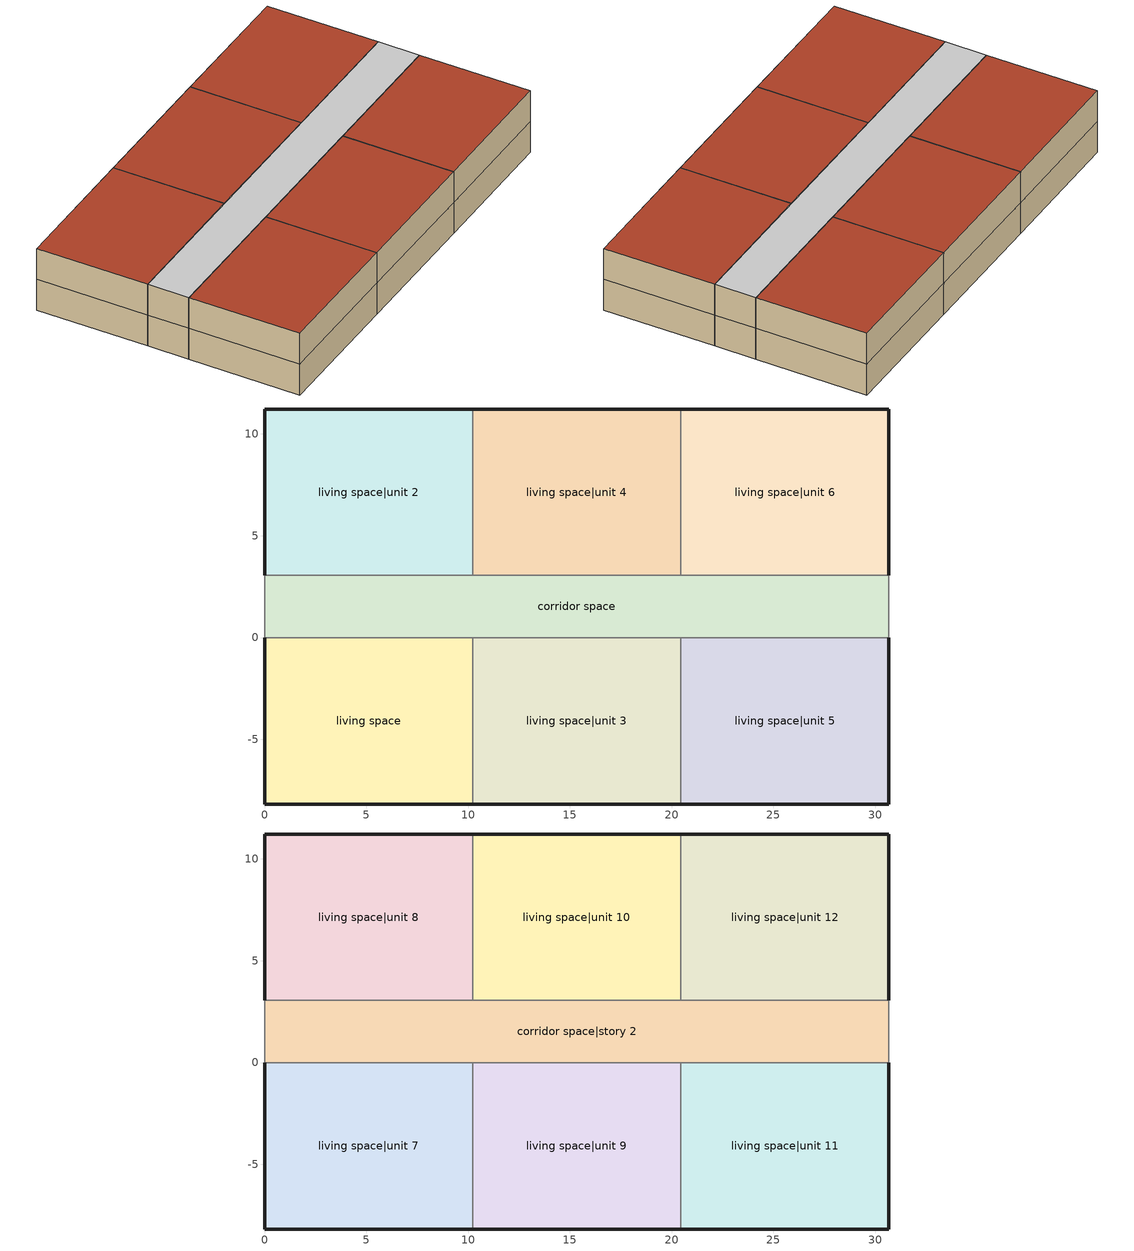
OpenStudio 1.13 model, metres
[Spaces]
living space
 floor ground: 0,-8.18 0,0 10.22,0 10.22,-8.18 z0
 wall outside: 0,0 0,-8.18 10.22,-8.18 z0:2.44
 wall adiabatic: 10.22,0 0,0 z0:2.44
 wall to living space|unit 3: 10.22,-8.18 10.22,0 z0:2.44
living space|unit 2
 floor ground: 0,3.05 0,11.23 10.22,11.23 10.22,3.05 z0
 wall outside: 10.22,11.23 0,11.23 0,3.05 z0:2.44
 wall to living space|unit 4: 10.22,3.05 10.22,11.23 z0:2.44
 wall adiabatic: 0,3.05 10.22,3.05 z0:2.44
living space|unit 3
 floor ground: 10.22,-8.18 10.22,0 20.45,0 20.45,-8.18 z0
 wall outside: 10.22,-8.18 20.45,-8.18 z0:2.44
 wall adiabatic: 20.45,0 10.22,0 z0:2.44
 wall to living space|unit 5: 20.45,-8.18 20.45,0 z0:2.44
living space|unit 4
 floor ground: 10.22,3.05 10.22,11.23 20.45,11.23 20.45,3.05 z0
 wall outside: 20.45,11.23 10.22,11.23 z0:2.44
 wall to living space|unit 6: 20.45,3.05 20.45,11.23 z0:2.44
 wall adiabatic: 10.22,3.05 20.45,3.05 z0:2.44
living space|unit 5
 floor ground: 20.45,-8.18 20.45,0 30.67,0 30.67,-8.18 z0
 wall outside: 20.45,-8.18 30.67,-8.18 30.67,0 z0:2.44
 wall adiabatic: 30.67,0 20.45,0 z0:2.44
living space|unit 6
 floor ground: 20.45,3.05 20.45,11.23 30.67,11.23 30.67,3.05 z0
 wall outside: 30.67,3.05 30.67,11.23 20.45,11.23 z0:2.44
 wall adiabatic: 20.45,3.05 30.67,3.05 z0:2.44
corridor space
 floor adiabatic: 0,0 0,3.05 30.67,3.05 30.67,0 z0
 wall adiabatic: 0,3.05 0,0 10.22,0 20.45,0 30.67,0 30.67,3.05 20.45,3.05 10.22,3.05 0,3.05 z0:2.44
 ceiling adiabatic: 30.67,0 30.67,3.05 0,3.05 0,0 z2.44
living space|unit 7
 floor to living space: 0,-8.18 0,0 10.22,0 10.22,-8.18 z2.44
 wall outside: 0,0 0,-8.18 10.22,-8.18 z2.44:4.88
 wall adiabatic: 10.22,0 0,0 z2.44:4.88
 wall to living space|unit 9: 10.22,-8.18 10.22,0 z2.44:4.88
 roof outside: 10.22,-8.18 10.22,0 0,0 0,-8.18 z4.88
living space|unit 8
 floor to living space|unit 2: 0,3.05 0,11.23 10.22,11.23 10.22,3.05 z2.44
 wall outside: 10.22,11.23 0,11.23 0,3.05 z2.44:4.88
 wall to living space|unit 10: 10.22,3.05 10.22,11.23 z2.44:4.88
 wall adiabatic: 0,3.05 10.22,3.05 z2.44:4.88
 roof outside: 10.22,3.05 10.22,11.23 0,11.23 0,3.05 z4.88
living space|unit 9
 floor to living space|unit 3: 10.22,-8.18 10.22,0 20.45,0 20.45,-8.18 z2.44
 wall outside: 10.22,-8.18 20.45,-8.18 z2.44:4.88
 wall adiabatic: 20.45,0 10.22,0 z2.44:4.88
 wall to living space|unit 11: 20.45,-8.18 20.45,0 z2.44:4.88
 roof outside: 20.45,-8.18 20.45,0 10.22,0 10.22,-8.18 z4.88
living space|unit 10
 floor to living space|unit 4: 10.22,3.05 10.22,11.23 20.45,11.23 20.45,3.05 z2.44
 wall outside: 20.45,11.23 10.22,11.23 z2.44:4.88
 wall to living space|unit 12: 20.45,3.05 20.45,11.23 z2.44:4.88
 wall adiabatic: 10.22,3.05 20.45,3.05 z2.44:4.88
 roof outside: 20.45,3.05 20.45,11.23 10.22,11.23 10.22,3.05 z4.88
living space|unit 11
 floor to living space|unit 5: 20.45,-8.18 20.45,0 30.67,0 30.67,-8.18 z2.44
 wall outside: 20.45,-8.18 30.67,-8.18 30.67,0 z2.44:4.88
 wall adiabatic: 30.67,0 20.45,0 z2.44:4.88
 roof outside: 30.67,-8.18 30.67,0 20.45,0 20.45,-8.18 z4.88
living space|unit 12
 floor to living space|unit 6: 20.45,3.05 20.45,11.23 30.67,11.23 30.67,3.05 z2.44
 wall outside: 30.67,3.05 30.67,11.23 20.45,11.23 z2.44:4.88
 wall adiabatic: 20.45,3.05 30.67,3.05 z2.44:4.88
 roof outside: 30.67,3.05 30.67,11.23 20.45,11.23 20.45,3.05 z4.88
corridor space|story 2
 floor adiabatic: 0,0 0,3.05 30.67,3.05 30.67,0 z2.44
 wall adiabatic: 0,3.05 0,0 10.22,0 20.45,0 30.67,0 30.67,3.05 20.45,3.05 10.22,3.05 0,3.05 z2.44:4.88
 ceiling adiabatic: 30.67,0 30.67,3.05 0,3.05 0,0 z4.88
[Building]
Building: Standards Number of Living Units=12
[ThermalZone] Use Ideal Air Loads=No
living zone; living zone|unit 2; living zone|unit 3; living zone|unit 4; living zone|unit 5; living zone|unit 6; living zone|unit 7; living zone|unit 8; living zone|unit 9; living zone|unit 10; living zone|unit 11; living zone|unit 12; corridor zone
[Sizing:Zone] Zone Cooling Design Supply Air Temperature Input Method=SupplyAirTemperature; Zone Cooling Design Supply Air Temperature {C}=14; Zone Cooling Design Supply Air Temperature Difference {deltaC}=11.11; Zone Heating Design Supply Air Temperature Input Method=SupplyAirTemperature; Zone Heating Design Supply Air Temperature {C}=40; Zone Heating Design Supply Air Temperature Difference {deltaC}=11.11; Zone Cooling Design Supply Air Humidity Ratio {kg-H2O/kg-air}=0.0085; Zone Heating Design Supply Air Humidity Ratio {kg-H2O/kg-air}=0.008; Cooling Design Air Flow Method=DesignDay; Heating Design Air Flow Method=DesignDay; Account for Dedicated Outdoor Air System=No; Dedicated Outdoor Air System Control Strategy=NeutralSupplyAir; Dedicated Outdoor Air Low Setpoint Temperature for Design {C}=autosize; Dedicated Outdoor Air High Setpoint Temperature for Design {C}=autosize
living zone; living zone|unit 2; living zone|unit 3; living zone|unit 4; living zone|unit 5; living zone|unit 6; living zone|unit 7; living zone|unit 8; living zone|unit 9; living zone|unit 10; living zone|unit 11; living zone|unit 12; corridor zone
[Space]
Name | Thermal Zone | Building Unit
living space | living zone | unit 1
living space|unit 2 | living zone|unit 2 | unit 2
living space|unit 3 | living zone|unit 3 | unit 3
living space|unit 4 | living zone|unit 4 | unit 4
living space|unit 5 | living zone|unit 5 | unit 5
living space|unit 6 | living zone|unit 6 | unit 6
living space|unit 7 | living zone|unit 7 | unit 7
living space|unit 8 | living zone|unit 8 | unit 8
living space|unit 9 | living zone|unit 9 | unit 9
living space|unit 10 | living zone|unit 10 | unit 10
living space|unit 11 | living zone|unit 11 | unit 11
living space|unit 12 | living zone|unit 12 | unit 12
corridor space; corridor space|story 2 | corridor zone
[BuildingUnit] Building Unit Type=Residential
unit 1; unit 2; unit 3; unit 4; unit 5; unit 6; unit 7; unit 8; unit 9; unit 10; unit 11; unit 12
